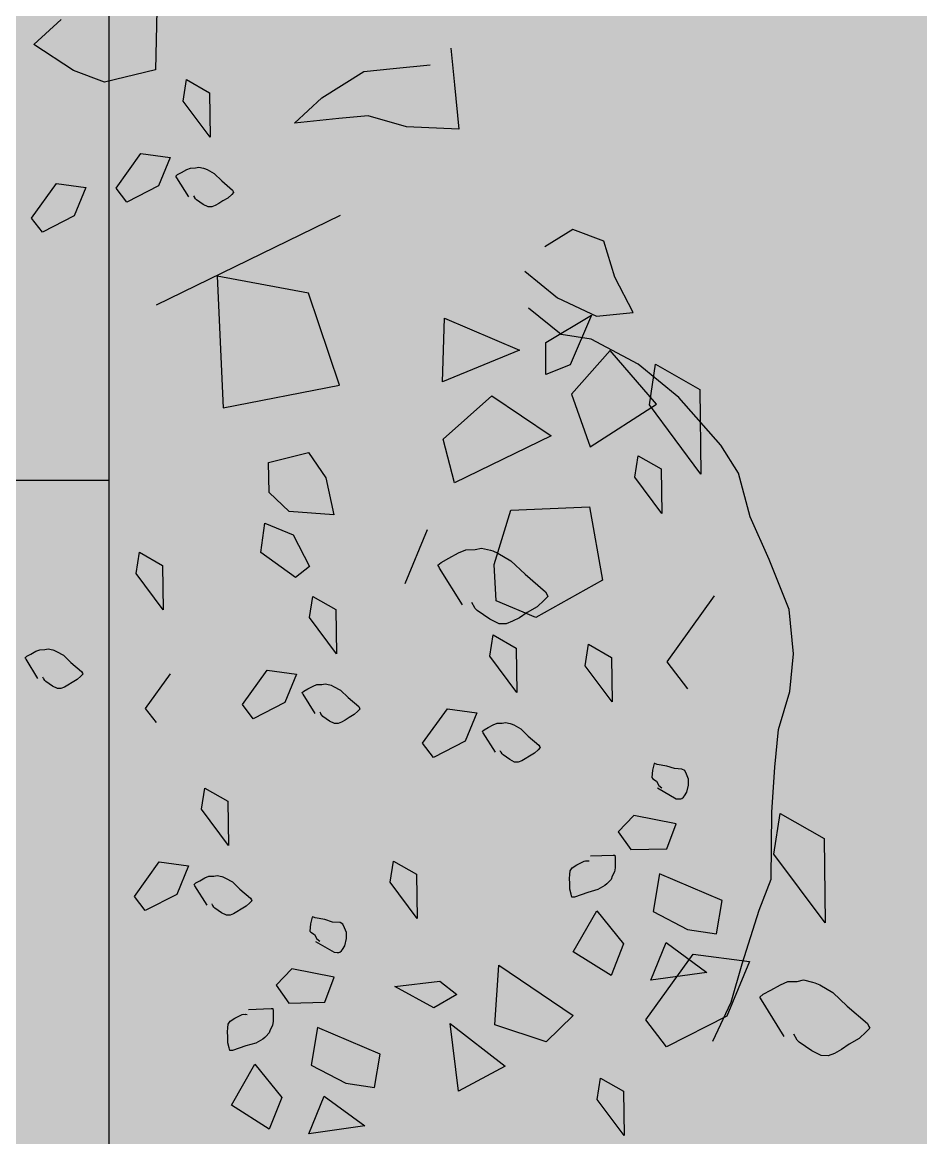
# Model space of a CAD drawing. Header units: metres. Extents: x 71066629 to 71645179, y 84793221 to 85208804.
# Drawn here: x 71320409 to 71323074, y 85035047 to 85038357 of the extents above; entities that cross this region are included whole.
import ezdxf

# ---------------------------------------------------------------- set-up
doc = ezdxf.new("R2010")
doc.units = ezdxf.units.M
doc.header["$LTSCALE"] = 1000
for name, pattern in [('DASH', [0.35, 0.25, -0.1]), ('DASHED', [19.049999999999997, 12.7, -6.35]), ('DASHEDX2', [1.5, 1, -0.5])]:
    doc.linetypes.add(name, pattern=pattern)
for name, color, linetype in [('A_N_DIM_LEAD', 3, 'Continuous'), ('A_SITEP_PLANT', 85, 'Continuous'), ('G-FRIE-FLWL', 6, 'Continuous'), ('G-PLTG', 105, 'Continuous'), ('G-SITE-开放', 1, 'DASHEDX2'), ('G_N_GUIDES', 3, 'DASH')]:
    doc.layers.add(name, color=color, linetype=linetype)

# ---------------------------------------------------------------- blocks, each defined once
blk = doc.blocks.new('A$C237376EB')
at = {"layer": 'G-SITE-开放', "linetype": 'DASHED', "ltscale": 20}
blk.add_lwpolyline([(743.3579448104138, 607.9323969456746), (743.3579448104138, 741.1690490908804)], dxfattribs=at)
blk = doc.blocks.new('A$C1F6C256B')
at = {"layer": 'A_SITEP_PLANT'}
for p, q in [((3676.647117171495, 3840.242052779504), (3683.067508242384, 3882.760826044134)), ((3676.647117171495, 3840.242052779504), (3683.067508242384, 3882.760826044134)), ((3683.067508242384, 3882.760826044134), (3728.858480652038, 3856.531667099189)), ((3683.067508242384, 3882.760826044134), (3728.858480652038, 3856.531667099189)), ((3730.039244128624, 3768.834022047377), (3676.647117171495, 3840.242052779504)), ((3730.039244128624, 3768.834022047377), (3676.647117171495, 3840.242052779504)), ((3728.858480652038, 3856.531667099189), (3730.039244128624, 3768.834022047377)), ((3728.858480652038, 3856.531667099189), (3730.039244128624, 3768.834022047377)), ((3543.735241796763, 3668.06887661462), (3592.800571182161, 3736.655871865573)), ((3543.735241796763, 3668.06887661462), (3592.800571182161, 3736.655871865573)), ((3592.800571182161, 3736.655871865573), (3651.154329591547, 3728.662211127172)), ((3592.800571182161, 3736.655871865573), (3651.154329591547, 3728.662211127172)), ((3651.154329591547, 3728.662211127172), (3627.988911491819, 3672.350451548526)), ((3651.154329591547, 3728.662211127172), (3627.988911491819, 3672.350451548526)), ((3376.791596968193, 3608.877789523598), (3425.877094269672, 3677.260749774491)), ((3376.791596968193, 3608.877789523598), (3425.877094269672, 3677.260749774491)), ((3425.877094269672, 3677.260749774491), (3484.011046650005, 3669.451392635732)), ((3425.877094269672, 3677.260749774491), (3484.011046650005, 3669.451392635732)), ((3484.011046650005, 3669.451392635732), (3460.946235531825, 3613.146024746093)), ((3484.011046650005, 3669.451392635732), (3460.946235531825, 3613.146024746093)), ((3565.220853479754, 3640.044829871826), (3543.735241796763, 3668.06887661462)), ((3565.220853479754, 3640.044829871826), (3543.735241796763, 3668.06887661462)), ((3627.988911491819, 3672.350451548526), (3565.220853479754, 3640.044829871826)), ((3627.988911491819, 3672.350451548526), (3565.220853479754, 3640.044829871826)), ((3398.077570538211, 3580.834010950697), (3376.791596968193, 3608.877789523598)), ((3398.077570538211, 3580.834010950697), (3376.791596968193, 3608.877789523598)), ((3460.946235531825, 3613.146024746093), (3398.077570538211, 3580.834010950697)), ((3460.946235531825, 3613.146024746093), (3398.077570538211, 3580.834010950697)), ((3987.215220239072, 3613.925155365432), (3623.39899811789, 3436.520029517822)), ((3987.215220239072, 3613.925155365432), (3623.39899811789, 3436.520029517822)), ((3924.72981826932, 3460.296242654207), (3743.5882479063, 3493.583384758182)), ((3924.72981826932, 3460.296242654207), (3743.5882479063, 3493.583384758182)), ((3743.5882479063, 3493.583384758182), (3755.430126029765, 3233.538010873454)), ((3743.5882479063, 3493.583384758182), (3755.430126029765, 3233.538010873454)), ((3985.748456006754, 3277.953209433909), (3924.72981826932, 3460.296242654207)), ((3985.748456006754, 3277.953209433909), (3924.72981826932, 3460.296242654207)), ((4189.516074828164, 3284.943092494301), (4193.387062451861, 3410.56975653139)), ((4189.516074828164, 3284.943092494301), (4193.387062451861, 3410.56975653139)), ((4193.387062451861, 3410.56975653139), (4341.957863889053, 3347.556710283621)), ((4193.387062451861, 3410.56975653139), (4341.957863889053, 3347.556710283621)), ((4393.786846696167, 3362.593673286494), (4484.368612030288, 3416.464465684345)), ((4393.786846696167, 3362.593673286494), (4484.368612030288, 3416.464465684345)), ((4484.368612030288, 3416.464465684345), (4441.980624774646, 3318.190866854013)), ((4484.368612030288, 3416.464465684345), (4441.980624774646, 3318.190866854013)), ((4394.154350628436, 3299.503552627197), (4393.786846696167, 3362.593673286494)), ((4394.154350628436, 3299.503552627197), (4393.786846696167, 3362.593673286494)), ((4341.957863889053, 3347.556710283621), (4189.516074828164, 3284.943092494301)), ((4341.957863889053, 3347.556710283621), (4189.516074828164, 3284.943092494301)), ((4520.912377680594, 3346.630781984073), (4444.378758672916, 3260.153777904809)), ((4520.912377680594, 3346.630781984073), (4444.378758672916, 3260.153777904809)), ((4612.953436528507, 3240.398207042541), (4520.912377680594, 3346.630781984073)), ((4612.953436528507, 3240.398207042541), (4520.912377680594, 3346.630781984073)), ((4441.980624774646, 3318.190866854013), (4394.154350628436, 3299.503552627197)), ((4441.980624774646, 3318.190866854013), (4394.154350628436, 3299.503552627197)), ((4598.876522733772, 3239.265046804096), (4610.990370322135, 3319.470434153569)), ((4598.876522733772, 3239.265046804096), (4610.990370322135, 3319.470434153569)), ((4610.990370322135, 3319.470434153569), (4698.362813447602, 3269.910781321436)), ((4610.990370322135, 3319.470434153569), (4698.362813447602, 3269.910781321436)), ((3755.430126029765, 3233.538010873454), (3985.748456006754, 3277.953209433909)), ((3755.430126029765, 3233.538010873454), (3985.748456006754, 3277.953209433909)), ((4698.362813447602, 3269.910781321436), (4700.460344181745, 3102.466999175144)), ((4698.362813447602, 3269.910781321436), (4700.460344181745, 3102.466999175144)), ((4190.627837244596, 3171.339414262038), (4286.856105918356, 3257.130825091154)), ((4190.627837244596, 3171.339414262038), (4286.856105918356, 3257.130825091154)), ((4286.856105918356, 3257.130825091154), (4404.253132207494, 3177.886287040543)), ((4286.856105918356, 3257.130825091154), (4404.253132207494, 3177.886287040543)), ((4444.378758672916, 3260.153777904809), (4481.363748030213, 3156.170065337152)), ((4444.378758672916, 3260.153777904809), (4481.363748030213, 3156.170065337152)), ((4481.363748030213, 3156.170065337152), (4612.953436528507, 3240.398207042541)), ((4481.363748030213, 3156.170065337152), (4612.953436528507, 3240.398207042541)), ((4700.460344181745, 3102.466999175144), (4598.876522733772, 3239.265046804096)), ((4700.460344181745, 3102.466999175144), (4598.876522733772, 3239.265046804096)), ((4404.253132207494, 3177.886287040543), (4213.148129829148, 3084.742117496004)), ((4404.253132207494, 3177.886287040543), (4213.148129829148, 3084.742117496004)), ((4213.148129829148, 3084.742117496004), (4190.627837244596, 3171.339414262038)), ((4213.148129829148, 3084.742117496004), (4190.627837244596, 3171.339414262038)), ((3845.565700256673, 3125.092336851987), (3924.347263596545, 3144.818029069837)), ((3845.565700256673, 3125.092336851987), (3924.347263596545, 3144.818029069837)), ((3924.347263596545, 3144.818029069837), (3959.050420191139, 3094.630894923263)), ((3924.347263596545, 3144.818029069837), (3959.050420191139, 3094.630894923263)), ((4569.670935909089, 3095.900002295792), (4576.211404403148, 3138.228167540045)), ((4569.670935909089, 3095.900002295792), (4576.211404403148, 3138.228167540045)), ((4576.211404403148, 3138.228167540045), (4621.861599512049, 3112.390047460766)), ((4576.211404403148, 3138.228167540045), (4621.861599512049, 3112.390047460766)), ((3846.579396823014, 3065.707108082454), (3845.565700256673, 3125.092336851987)), ((3846.579396823014, 3065.707108082454), (3845.565700256673, 3125.092336851987)), ((4621.861599512049, 3112.390047460766), (4623.082533307897, 3024.29497190789)), ((4621.861599512049, 3112.390047460766), (4623.082533307897, 3024.29497190789)), ((3959.050420191139, 3094.630894923263), (3974.454607019259, 3021.691861616652)), ((3959.050420191139, 3094.630894923263), (3974.454607019259, 3021.691861616652)), ((4623.082533307897, 3024.29497190789), (4569.670935909089, 3095.900002295792)), ((4623.082533307897, 3024.29497190789), (4569.670935909089, 3095.900002295792)), ((3886.186027682154, 3028.345028823678), (3846.579396823014, 3065.707108082454)), ((3886.186027682154, 3028.345028823678), (3846.579396823014, 3065.707108082454)), ((3974.454607019259, 3021.691861616652), (3886.186027682154, 3028.345028823678)), ((3974.454607019259, 3021.691861616652), (3886.186027682154, 3028.345028823678)), ((4291.501143241185, 2923.535918076523), (4324.3830420085, 3030.986659166462)), ((4291.501143241185, 2923.535918076523), (4324.3830420085, 3030.986659166462)), ((4324.3830420085, 3030.986659166462), (4479.92587372911, 3037.660979551729)), ((4324.3830420085, 3030.986659166462), (4479.92587372911, 3037.660979551729)), ((4479.92587372911, 3037.660979551729), (4505.905463575036, 2892.524051345245)), ((4479.92587372911, 3037.660979551729), (4505.905463575036, 2892.524051345245)), ((3830.093732727051, 2946.925571198546), (3837.893972075428, 3005.160749978211)), ((3830.093732727051, 2946.925571198546), (3837.893972075428, 3005.160749978211)), ((3837.893972075428, 3005.160749978211), (3894.326602252608, 2981.805690978916)), ((3837.893972075428, 3005.160749978211), (3894.326602252608, 2981.805690978916)), ((3894.326602252608, 2981.805690978916), (3926.612405448745, 2919.238149724028)), ((3894.326602252608, 2981.805690978916), (3926.612405448745, 2919.238149724028)), ((4159.350142413751, 2992.115682566306), (4115.225535127044, 2884.855187680747)), ((4159.350142413751, 2992.115682566306), (4115.225535127044, 2884.855187680747)), ((3583.690637459222, 2905.577527471469), (3590.050408522773, 2947.6853556383)), ((3583.690637459222, 2905.577527471469), (3590.050408522773, 2947.6853556383)), ((3590.050408522773, 2947.6853556383), (3635.920940547949, 2921.666537336103)), ((3590.050408522773, 2947.6853556383), (3635.920940547949, 2921.666537336103)), ((3898.678089010529, 2897.859980988695), (3830.093732727051, 2946.925571198546)), ((3898.678089010529, 2897.859980988695), (3830.093732727051, 2946.925571198546)), ((3635.920940547949, 2921.666537336103), (3637.022143603303, 2833.758552420244)), ((3635.920940547949, 2921.666537336103), (3637.022143603303, 2833.758552420244)), ((3926.612405448745, 2919.238149724028), (3898.678089010529, 2897.859980988695)), ((3926.612405448745, 2919.238149724028), (3898.678089010529, 2897.859980988695)), ((4295.686594569998, 2851.51279931271), (4291.501143241185, 2923.535918076523)), ((4295.686594569998, 2851.51279931271), (4291.501143241185, 2923.535918076523)), ((3637.022143603303, 2833.758552420244), (3583.690637459222, 2905.577527471469)), ((3637.022143603303, 2833.758552420244), (3583.690637459222, 2905.577527471469)), ((4505.905463575036, 2892.524051345245), (4374.188213990478, 2818.80496811535)), ((4505.905463575036, 2892.524051345245), (4374.188213990478, 2818.80496811535)), ((3926.576528178179, 2818.269945717912), (3933.035677109554, 2860.387597488385)), ((3926.576528178179, 2818.269945717912), (3933.035677109554, 2860.387597488385)), ((3933.035677109554, 2860.387597488385), (3978.686751936912, 2834.549564113288)), ((3933.035677109554, 2860.387597488385), (3978.686751936912, 2834.549564113288)), ((4374.188213990478, 2818.80496811535), (4295.686594569998, 2851.51279931271)), ((4374.188213990478, 2818.80496811535), (4295.686594569998, 2851.51279931271)), ((4634.137737555837, 2731.110004906368), (4727.633258193266, 2861.369960371522)), ((4634.137737555837, 2731.110004906368), (4727.633258193266, 2861.369960371522)), ((3978.686751936912, 2834.549564113288), (3979.888215022511, 2746.651487638825)), ((3978.686751936912, 2834.549564113288), (3979.888215022511, 2746.651487638825)), ((3979.888215022511, 2746.651487638825), (3926.576528178179, 2818.269945717912)), ((3979.888215022511, 2746.651487638825), (3926.576528178179, 2818.269945717912)), ((4282.958327366272, 2741.80557021196), (4289.517734662805, 2783.933132155973)), ((4282.958327366272, 2741.80557021196), (4289.517734662805, 2783.933132155973)), ((4289.517734662805, 2783.933132155973), (4335.168810349598, 2758.095099707338)), ((4289.517734662805, 2783.933132155973), (4335.168810349598, 2758.095099707338)), ((4471.650302830502, 2723.224915841827), (4478.090513738222, 2765.543171933067)), ((4471.650302830502, 2723.224915841827), (4478.090513738222, 2765.543171933067)), ((4478.090513738222, 2765.543171933067), (4523.84096801799, 2739.714961946622)), ((4478.090513738222, 2765.543171933067), (4523.84096801799, 2739.714961946622)), ((4336.350452953775, 2670.397541211976), (4282.958327366272, 2741.80557021196)), ((4336.350452953775, 2670.397541211976), (4282.958327366272, 2741.80557021196)), ((4335.168810349598, 2758.095099707338), (4336.350452953775, 2670.397541211976)), ((4335.168810349598, 2758.095099707338), (4336.350452953775, 2670.397541211976)), ((4523.84096801799, 2739.714961946622), (4524.942171422474, 2651.806975446292)), ((4523.84096801799, 2739.714961946622), (4524.942171422474, 2651.806975446292)), ((3793.663773460954, 2646.096683077049), (3842.849179168465, 2714.493069434888)), ((3793.663773460954, 2646.096683077049), (3842.849179168465, 2714.493069434888)), ((3842.849179168465, 2714.493069434888), (3900.982601816359, 2706.6801084232)), ((3842.849179168465, 2714.493069434888), (3900.982601816359, 2706.6801084232)), ((4524.942171422474, 2651.806975446292), (4471.650302830502, 2723.224915841827)), ((4524.942171422474, 2651.806975446292), (4471.650302830502, 2723.224915841827)), ((4674.682449771324, 2677.693282839231), (4634.137737555837, 2731.110004906368)), ((4674.682449771324, 2677.693282839231), (4634.137737555837, 2731.110004906368)), ((3602.202776296938, 2638.79613033752), (3651.28792406898, 2707.182606387389)), ((3602.202776296938, 2638.79613033752), (3651.28792406898, 2707.182606387389)), ((3900.982601816359, 2706.6801084232), (3877.817183689738, 2650.368348052376)), ((3900.982601816359, 2706.6801084232), (3877.817183689738, 2650.368348052376)), ((3877.817183689738, 2650.368348052376), (3815.068944144878, 2617.862208839535)), ((3877.817183689738, 2650.368348052376), (3815.068944144878, 2617.862208839535)), ((3623.488749007578, 2610.752350462048), (3602.202776296938, 2638.79613033752)), ((3623.488749007578, 2610.752350462048), (3602.202776296938, 2638.79613033752)), ((3815.068944144878, 2617.862208839535), (3793.663773460954, 2646.096683077049)), ((3815.068944144878, 2617.862208839535), (3793.663773460954, 2646.096683077049)), ((4150.246089325694, 2569.652127689886), (4199.331237607985, 2638.03860416956)), ((4150.246089325694, 2569.652127689886), (4199.331237607985, 2638.03860416956)), ((4199.331237607985, 2638.03860416956), (4257.464659235324, 2630.225643090671)), ((4199.331237607985, 2638.03860416956), (4257.464659235324, 2630.225643090671)), ((4257.464659235324, 2630.225643090671), (4234.399500145344, 2573.923791939975)), ((4257.464659235324, 2630.225643090671), (4234.399500145344, 2573.923791939975)), ((4171.532063620864, 2541.608348740993), (4150.246089325694, 2569.652127689886)), ((4171.532063620864, 2541.608348740993), (4150.246089325694, 2569.652127689886)), ((4234.399500145344, 2573.923791939975), (4171.532063620864, 2541.608348740993)), ((4234.399500145344, 2573.923791939975), (4171.532063620864, 2541.608348740993)), ((3712.863073698362, 2439.015775473963), (3719.223190773221, 2481.120086028968)), ((3712.863073698362, 2439.015775473963), (3719.223190773221, 2481.120086028968)), ((3719.223190773221, 2481.120086028968), (3764.974526060513, 2455.291962881253)), ((3719.223190773221, 2481.120086028968), (3764.974526060513, 2455.291962881253)), ((3764.974526060513, 2455.291962881253), (3766.175639831461, 2367.397404662945)), ((3764.974526060513, 2455.291962881253), (3766.175639831461, 2367.397404662945)), ((3766.175639831461, 2367.397404662945), (3712.863073698362, 2439.015775473963)), ((3766.175639831461, 2367.397404662945), (3712.863073698362, 2439.015775473963)), ((4844.919258005335, 2350.575996238884), (4857.033767161774, 2430.77468352663)), ((4844.919258005335, 2350.575996238884), (4857.033767161774, 2430.77468352663)), ((4857.033767161774, 2430.77468352663), (4944.179167588765, 2381.57825766466)), ((4857.033767161774, 2430.77468352663), (4944.179167588765, 2381.57825766466)), ((4568.120532973378, 2426.832372546575), (4536.908499377023, 2394.608571348712)), ((4568.120532973378, 2426.832372546575), (4536.908499377023, 2394.608571348712)), ((4651.669645895076, 2410.604853844823), (4568.120532973378, 2426.832372546575)), ((4651.669645895076, 2410.604853844823), (4568.120532973378, 2426.832372546575)), ((4633.500279666565, 2361.060114036227), (4651.669645895076, 2410.604853844823)), ((4633.500279666565, 2361.060114036227), (4651.669645895076, 2410.604853844823)), ((4536.908499377023, 2394.608571348712), (4562.052278758609, 2359.259096944676)), ((4536.908499377023, 2394.608571348712), (4562.052278758609, 2359.259096944676)), ((4944.179167588765, 2381.57825766466), (4946.467003664002, 2214.160051512881)), ((4944.179167588765, 2381.57825766466), (4946.467003664002, 2214.160051512881)), ((4562.052278758609, 2359.259096944676), (4633.500279666565, 2361.060114036227)), ((4562.052278758609, 2359.259096944676), (4633.500279666565, 2361.060114036227)), ((4946.467003664002, 2214.160051512881), (4844.919258005335, 2350.575996238884)), ((4946.467003664002, 2214.160051512881), (4844.919258005335, 2350.575996238884)), ((3579.971018241078, 2266.642081987928), (3629.055633890443, 2335.024954232067)), ((3579.971018241078, 2266.642081987928), (3629.055633890443, 2335.024954232067)), ((3629.055633890443, 2335.024954232067), (3687.390105391329, 2327.23541655406)), ((3629.055633890443, 2335.024954232067), (3687.390105391329, 2327.23541655406)), ((3687.390105391329, 2327.23541655406), (3664.144247313089, 2270.713230353577)), ((3687.390105391329, 2327.23541655406), (3664.144247313089, 2270.713230353577)), ((4085.976650721801, 2294.599466765154), (4092.536937333935, 2336.727113170841)), ((4085.976650721801, 2294.599466765154), (4092.536937333935, 2336.727113170841)), ((4092.536937333935, 2336.727113170841), (4138.188012510422, 2310.889081084839)), ((4092.536937333935, 2336.727113170841), (4138.188012510422, 2310.889081084839)), ((4138.188012510422, 2310.889081084839), (4139.308688881051, 2222.784094646806)), ((4138.188012510422, 2310.889081084839), (4139.308688881051, 2222.784094646806)), ((4618.978454797005, 2311.46738787659), (4606.429738196661, 2236.781450746319)), ((4618.978454797005, 2311.46738787659), (4606.429738196661, 2236.781450746319)), ((4742.796023677976, 2258.351710739604), (4618.978454797005, 2311.46738787659)), ((4742.796023677976, 2258.351710739604), (4618.978454797005, 2311.46738787659)), ((4139.308688881051, 2222.784094646806), (4085.976650721801, 2294.599466765154)), ((4139.308688881051, 2222.784094646806), (4085.976650721801, 2294.599466765154)), ((3601.456629870343, 2238.618035513559), (3579.971018241078, 2266.642081987928)), ((3601.456629870343, 2238.618035513559), (3579.971018241078, 2266.642081987928)), ((3664.144247313089, 2270.713230353577), (3601.456629870343, 2238.618035513559)), ((3664.144247313089, 2270.713230353577), (3601.456629870343, 2238.618035513559)), ((4731.4000825244, 2192.479091475922), (4742.796023677976, 2258.351710739604)), ((4731.4000825244, 2192.479091475922), (4742.796023677976, 2258.351710739604)), ((4448.178371497779, 2157.203693210875), (4494.79515256593, 2238.290476512455)), ((4448.178371497779, 2157.203693210875), (4494.79515256593, 2238.290476512455)), ((4494.79515256593, 2238.290476512455), (4547.792696337565, 2172.914184480789)), ((4494.79515256593, 2238.290476512455), (4547.792696337565, 2172.914184480789)), ((4606.429738196661, 2236.781450746319), (4674.389079463144, 2201.209344281058)), ((4606.429738196661, 2236.781450746319), (4674.389079463144, 2201.209344281058)), ((4674.389079463144, 2201.209344281058), (4731.4000825244, 2192.479091475922)), ((4674.389079463144, 2201.209344281058), (4731.4000825244, 2192.479091475922)), ((4547.792696337565, 2172.914184480789), (4523.057203333883, 2109.971547978785)), ((4547.792696337565, 2172.914184480789), (4523.057203333883, 2109.971547978785)), ((4547.792696337565, 2172.914184480789), (4547.792696337565, 2172.914184480789)), ((4547.792696337565, 2172.914184480789), (4547.792696337565, 2172.914184480789)), ((4601.445329429233, 2100.928024877154), (4631.824232242245, 2175.355068985635)), ((4601.445329429233, 2100.928024877154), (4631.824232242245, 2175.355068985635)), ((4631.824232242245, 2175.355068985635), (4712.539179689018, 2116.156882203708)), ((4631.824232242245, 2175.355068985635), (4712.539179689018, 2116.156882203708)), ((4523.057203333883, 2109.971547978785), (4448.178371497779, 2157.203693210875)), ((4523.057203333883, 2109.971547978785), (4448.178371497779, 2157.203693210875)), ((4591.791533020383, 2022.245151290117), (4685.286040760984, 2152.498240992573)), ((4591.791533020383, 2022.245151290117), (4685.286040760984, 2152.498240992573)), ((4685.286040760984, 2152.498240992573), (4796.399317982781, 2137.661026990536)), ((4685.286040760984, 2152.498240992573), (4796.399317982781, 2137.661026990536)), ((3891.677578160248, 2123.239483353973), (3860.484135340783, 2090.81859617203)), ((3891.677578160248, 2123.239483353973), (3860.484135340783, 2090.81859617203)), ((3975.225464251067, 2107.015396217496), (3891.677578160248, 2123.239483353973)), ((3975.225464251067, 2107.015396217496), (3891.677578160248, 2123.239483353973)), ((4292.899255647382, 2012.764947451156), (4301.088541086996, 2130.524002682476)), ((4292.899255647382, 2012.764947451156), (4301.088541086996, 2130.524002682476)), ((4301.088541086996, 2130.524002682476), (4447.874486946501, 2031.318616617413)), ((4301.088541086996, 2130.524002682476), (4447.874486946501, 2031.318616617413)), ((4796.399317982781, 2137.661026990536), (4752.121492886392, 2029.999718325504)), ((4796.399317982781, 2137.661026990536), (4752.121492886392, 2029.999718325504)), ((3957.056977203873, 2057.470742817794), (3975.225464251067, 2107.015396217496)), ((3957.056977203873, 2057.470742817794), (3975.225464251067, 2107.015396217496)), ((4095.497590223444, 2088.755310031236), (4184.186275565997, 2099.343500321236)), ((4095.497590223444, 2088.755310031236), (4184.186275565997, 2099.343500321236)), ((4184.186275565997, 2099.343500321236), (4217.574944277818, 2072.69841578597)), ((4184.186275565997, 2099.343500321236), (4217.574944277818, 2072.69841578597)), ((4712.539179689018, 2116.156882203708), (4601.445329429233, 2100.928024877154)), ((4712.539179689018, 2116.156882203708), (4601.445329429233, 2100.928024877154)), ((3860.484135340783, 2090.81859617203), (3885.628795380821, 2055.469208243973)), ((3860.484135340783, 2090.81859617203), (3885.628795380821, 2055.469208243973)), ((4172.264415625541, 2045.961777028046), (4095.497590223444, 2088.755310031236)), ((4172.264415625541, 2045.961777028046), (4095.497590223444, 2088.755310031236)), ((3885.628795380821, 2055.469208243973), (3957.056977203873, 2057.470742817794)), ((3885.628795380821, 2055.469208243973), (3957.056977203873, 2057.470742817794)), ((4217.574944277818, 2072.69841578597), (4172.264415625541, 2045.961777028046)), ((4217.574944277818, 2072.69841578597), (4172.264415625541, 2045.961777028046)), ((4447.874486946501, 2031.318616617413), (4394.760430602823, 1979.129883509944)), ((4447.874486946501, 2031.318616617413), (4394.760430602823, 1979.129883509944)), ((4204.565052566643, 2014.960702042008), (4313.321160150226, 1931.018604907848)), ((4221.021060855012, 1881.226425189088), (4204.565052566643, 2014.960702042008)), ((4204.565052566643, 2014.960702042008), (4313.321160150226, 1931.018604907848)), ((4221.021060855012, 1881.226425189088), (4204.565052566643, 2014.960702042008)), ((4394.760430602823, 1979.129883509944), (4292.899255647382, 2012.764947451156)), ((4394.760430602823, 1979.129883509944), (4292.899255647382, 2012.764947451156)), ((4632.716506522847, 1968.866014581901), (4591.791533020383, 2022.245151290117)), ((4632.716506522847, 1968.866014581901), (4591.791533020383, 2022.245151290117)), ((4752.121492886392, 2029.999718325504), (4632.716506522847, 1968.866014581901)), ((4752.121492886392, 2029.999718325504), (4632.716506522847, 1968.866014581901)), ((3942.554091029335, 2007.677412767109), (3930.026074575144, 1932.791044939309)), ((3942.554091029335, 2007.677412767109), (3930.026074575144, 1932.791044939309)), ((4066.371660796518, 1954.56173442147), (3942.554091029335, 2007.677412767109)), ((4066.371660796518, 1954.56173442147), (3942.554091029335, 2007.677412767109)), ((4054.955901336915, 1888.889633123501), (4066.371660796518, 1954.56173442147)), ((4054.955901336915, 1888.889633123501), (4066.371660796518, 1954.56173442147)), ((3771.835676204588, 1853.620712459553), (3818.451228723047, 1934.710927393753)), ((3771.835676204588, 1853.620712459553), (3818.451228723047, 1934.710927393753)), ((3818.451228723047, 1934.710927393753), (3871.369213040336, 1869.124295135524)), ((3818.451228723047, 1934.710927393753), (3871.369213040336, 1869.124295135524)), ((3930.026074575144, 1932.791044939309), (3997.965594662004, 1897.419456023519)), ((3930.026074575144, 1932.791044939309), (3997.965594662004, 1897.419456023519)), ((4313.321160150226, 1931.018604907848), (4221.021060855012, 1881.226425189088)), ((4313.321160150226, 1931.018604907848), (4221.021060855012, 1881.226425189088)), ((4495.286682409002, 1864.830569320155), (4501.726892591629, 1907.148824914592)), ((4495.286682409002, 1864.830569320155), (4501.726892591629, 1907.148824914592)), ((4501.726892591629, 1907.148824914592), (4547.478226965817, 1881.320700464188)), ((4501.726892591629, 1907.148824914592), (4547.478226965817, 1881.320700464188)), ((3997.965594662004, 1897.419456023519), (4054.955901336915, 1888.889633123501)), ((3997.965594662004, 1897.419456023519), (4054.955901336915, 1888.889633123501)), ((4547.478226965817, 1881.320700464188), (4548.679689165205, 1793.422625144449)), ((4547.478226965817, 1881.320700464188), (4548.679689165205, 1793.422625144449)), ((3871.369213040336, 1869.124295135524), (3846.633720546903, 1806.181660218019)), ((3871.369213040336, 1869.124295135524), (3846.633720546903, 1806.181660218019)), ((3871.369213040336, 1869.124295135524), (3871.369213040336, 1869.124295135524)), ((3871.369213040336, 1869.124295135524), (3871.369213040336, 1869.124295135524)), ((3925.02096633293, 1797.138048908179), (3955.40109581576, 1871.561661531916)), ((3925.02096633293, 1797.138048908179), (3955.40109581576, 1871.561661531916)), ((3955.40109581576, 1871.561661531916), (4036.095877870859, 1812.567510918219)), ((3955.40109581576, 1871.561661531916), (4036.095877870859, 1812.567510918219)), ((4548.679689165205, 1793.422625144449), (4495.286682409002, 1864.830569320155)), ((4548.679689165205, 1793.422625144449), (4495.286682409002, 1864.830569320155)), ((3846.633720546903, 1806.181660218019), (3771.835676204588, 1853.620712459553)), ((3846.633720546903, 1806.181660218019), (3771.835676204588, 1853.620712459553)), ((4036.095877870859, 1812.567510918219), (3925.02096633293, 1797.138048908179)), ((4036.095877870859, 1812.567510918219), (3925.02096633293, 1797.138048908179))]:
    blk.add_line(p, q, dxfattribs=at)
for points in [[(3460.002922233602, 4048.138985823287), (3563.438180313388, 4043.592307341867), (3624.621729446342, 4020.301870511816), (3621.619638509932, 3902.245608329831), (3520.970325265837, 3877.527412246389), (3459.872492746508, 3901.028797445033), (3381.170067557367, 3952.129696647288), (3435.164379937575, 4001.576093070326)], [(3460.002922233602, 4048.138985823287), (3563.438180313388, 4043.592307341867), (3624.621729446342, 4020.301870511816), (3621.619638509932, 3902.245608329831), (3520.970325265837, 3877.527412246389), (3459.872492746508, 3901.028797445033), (3381.170067557367, 3952.129696647288), (3435.164379937575, 4001.576093070326)], [(4205.96614930383, 3945.231723447098), (4213.155386128638, 3872.494890274655), (4221.810182084795, 3784.930317861523), (4118.26938842953, 3789.466565301031), (4042.556943440228, 3811.32275646049), (3984.252091471048, 3805.559962431318), (3896.889795375872, 3796.925159302657), (3950.857426837436, 3846.56961884987), (4033.902147556306, 3898.887328882702), (4092.214035240526, 3904.65081831193), (4165.047609308444, 3911.849616895081)], [(4205.96614930383, 3945.231723447098), (4213.155386128638, 3872.494890274655), (4221.810182084795, 3784.930317861523), (4118.26938842953, 3789.466565301031), (4042.556943440228, 3811.32275646049), (3984.252091471048, 3805.559962431318), (3896.889795375872, 3796.925159302657), (3950.857426837436, 3846.56961884987), (4033.902147556306, 3898.887328882702), (4092.214035240526, 3904.65081831193), (4165.047609308444, 3911.849616895081)], [(3687.469857266639, 3650.912945148652), (3663.710101688106, 3688.630007404165), (3662.831147051475, 3690.361867446627), (3662.071043087926, 3691.90655030738), (3665.521558787616, 3694.876236399694), (3673.39969666506, 3699.097001781513), (3683.563719346014, 3704.7550077177), (3691.160963223549, 3707.72959952656), (3701.038740452787, 3708.098480251211), (3707.371626476059, 3709.53432184874), (3716.665873966937, 3707.621839285014), (3718.968901934976, 3706.837086531916), (3724.33587831544, 3704.738912801899), (3737.871008245857, 3696.76635150917), (3752.74146042805, 3682.453633123136), (3773.857311562519, 3664.307276282198), (3775.456732238934, 3661.431768257375), (3776.336034391017, 3659.696390465455), (3772.504897805513, 3655.474226055318), (3765.203774145514, 3648.479375444062), (3754.939492729376, 3642.811460026569), (3746.778885807435, 3637.351469656074), (3739.762211454392, 3633.624355451204), (3733.046945455077, 3630.935861598089), (3725.754317506333, 3631.024970840576), (3716.062526993919, 3635.935305927502), (3702.929943661322, 3644.956484120892), (3700.908505084517, 3646.980374768551), (3699.068581426342, 3650.240616611933), (3698.708348262357, 3650.812440553389), (3697.47004025965, 3653.116211488465)], [(3687.469857266639, 3650.912945148652), (3663.710101688106, 3688.630007404165), (3662.831147051475, 3690.361867446627), (3662.071043087926, 3691.90655030738), (3665.521558787616, 3694.876236399694), (3673.39969666506, 3699.097001781513), (3683.563719346014, 3704.7550077177), (3691.160963223549, 3707.72959952656), (3701.038740452787, 3708.098480251211), (3707.371626476059, 3709.53432184874), (3716.665873966937, 3707.621839285014), (3718.968901934976, 3706.837086531916), (3724.33587831544, 3704.738912801899), (3737.871008245857, 3696.76635150917), (3752.74146042805, 3682.453633123136), (3773.857311562519, 3664.307276282198), (3775.456732238934, 3661.431768257375), (3776.336034391017, 3659.696390465455), (3772.504897805513, 3655.474226055318), (3765.203774145514, 3648.479375444062), (3754.939492729376, 3642.811460026569), (3746.778885807435, 3637.351469656074), (3739.762211454392, 3633.624355451204), (3733.046945455077, 3630.935861598089), (3725.754317506333, 3631.024970840576), (3716.062526993919, 3635.935305927502), (3702.929943661322, 3644.956484120892), (3700.908505084517, 3646.980374768551), (3699.068581426342, 3650.240616611933), (3698.708348262357, 3650.812440553389), (3697.47004025965, 3653.116211488465)], [(4352.596285146312, 3503.662493430166), (4416.671314617968, 3451.117612987408), (4493.822464062192, 3414.633504666738), (4566.656038130284, 3421.83230324107), (4530.310857391334, 3491.687391689804), (4508.580115364632, 3563.18943313355), (4447.396566231794, 3586.479869972333), (4391.956339924538, 3551.662454266509)], [(4352.596285146312, 3503.662493430166), (4416.671314617968, 3451.117612987408), (4493.822464062192, 3414.633504666738), (4566.656038130284, 3421.83230324107), (4530.310857391334, 3491.687391689804), (4508.580115364632, 3563.18943313355), (4447.396566231794, 3586.479869972333), (4391.956339924538, 3551.662454266509)], [(4723.88659025688, 1980.566087893822), (4760.374809828878, 2057.621733800508), (4782.321871713852, 2133.439070229302), (4815.918610946392, 2239.749159883621), (4839.311413072923, 2300.93927446974), (4840.973299270787, 2433.633189518412), (4846.86000866082, 2522.432553750114), (4854.179674900603, 2596.805908875133), (4876.14638198982, 2672.424486834149), (4883.564721919829, 2746.805818717811), (4874.929571023968, 2834.171632588841), (4835.692910018377, 2933.281164731307), (4797.882170291967, 3017.963992510981), (4774.725506986142, 3103.892738380179), (4739.806247454719, 3159.32112246615), (4656.786420791526, 3254.10316971544), (4576.736755294027, 3319.841026393289), (4483.532462754695, 3369.306098907138), (4423.88037033251, 3378.180262335693), (4359.805167030893, 3430.726901716116)], [(4723.88659025688, 1980.566087893822), (4760.374809828878, 2057.621733800508), (4782.321871713852, 2133.439070229302), (4815.918610946392, 2239.749159883621), (4839.311413072923, 2300.93927446974), (4840.973299270787, 2433.633189518412), (4846.86000866082, 2522.432553750114), (4854.179674900603, 2596.805908875133), (4876.14638198982, 2672.424486834149), (4883.564721919829, 2746.805818717811), (4874.929571023968, 2834.171632588841), (4835.692910018377, 2933.281164731307), (4797.882170291967, 3017.963992510981), (4774.725506986142, 3103.892738380179), (4739.806247454719, 3159.32112246615), (4656.786420791526, 3254.10316971544), (4576.736755294027, 3319.841026393289), (4483.532462754695, 3369.306098907138), (4423.88037033251, 3378.180262335693), (4359.805167030893, 3430.726901716116)], [(4228.751295696129, 2843.658777175122), (4183.650174280803, 2915.895078633039), (4181.973637749034, 2919.200394698186), (4180.145557751472, 2922.105062963674), (4186.945012734388, 2927.398379271967), (4201.722270388855, 2935.800995400292), (4221.273282599752, 2946.597024743504), (4235.553254230239, 2952.244038765232), (4254.368068020791, 2952.946668588295), (4266.623352127674, 2955.700645754027), (4284.171787006373, 2951.656843106845), (4288.902694624325, 2950.581764436269), (4298.819069317484, 2945.783616420289), (4324.562519040948, 2930.979723454337), (4352.849439348385, 2904.099340857181), (4393.070108216896, 2869.53485151651), (4396.193799658912, 2863.29398297469), (4397.830910661491, 2860.370439453516), (4390.49408183049, 2852.709994165111), (4376.587179782335, 2839.386468989367), (4357.036167570856, 2828.590439646272), (4341.683123371564, 2818.209333247826), (4328.127060271451, 2811.091192713881), (4315.336077586341, 2805.970252088068), (4301.827295665571, 2806.177734466037), (4283.022554573545, 2815.111065237958), (4258.161328722432, 2832.69507494141), (4254.1216757652, 2836.531395345635), (4250.881853841536, 2841.996213295235), (4250.121870032861, 2843.849443470623), (4247.570543655136, 2848.218537790934)], [(4228.751295696129, 2843.658777175122), (4183.650174280803, 2915.895078633039), (4181.973637749034, 2919.200394698186), (4180.145557751472, 2922.105062963674), (4186.945012734388, 2927.398379271967), (4201.722270388855, 2935.800995400292), (4221.273282599752, 2946.597024743504), (4235.553254230239, 2952.244038765232), (4254.368068020791, 2952.946668588295), (4266.623352127674, 2955.700645754027), (4284.171787006373, 2951.656843106845), (4288.902694624325, 2950.581764436269), (4298.819069317484, 2945.783616420289), (4324.562519040948, 2930.979723454337), (4352.849439348385, 2904.099340857181), (4393.070108216896, 2869.53485151651), (4396.193799658912, 2863.29398297469), (4397.830910661491, 2860.370439453516), (4390.49408183049, 2852.709994165111), (4376.587179782335, 2839.386468989367), (4357.036167570856, 2828.590439646272), (4341.683123371564, 2818.209333247826), (4328.127060271451, 2811.091192713881), (4315.336077586341, 2805.970252088068), (4301.827295665571, 2806.177734466037), (4283.022554573545, 2815.111065237958), (4258.161328722432, 2832.69507494141), (4254.1216757652, 2836.531395345635), (4250.881853841536, 2841.996213295235), (4250.121870032861, 2843.849443470623), (4247.570543655136, 2848.218537790934)], [(3389.374893132947, 2697.884236854501), (3365.696804352163, 2735.808295245079), (3364.816622763116, 2737.54358604108), (3363.856880694046, 2739.068537016341), (3367.426594510093, 2741.847528087645), (3375.184654834098, 2746.258901494788), (3385.44893625041, 2751.926816903084), (3392.945921320585, 2754.891499230668), (3402.823698549648, 2755.260379883228), (3409.257722817362, 2756.706217957952), (3418.470651025768, 2754.583221509937), (3420.954377574381, 2754.018805198226), (3426.160474336823, 2751.499777475052), (3439.675785376283, 2743.727733671083), (3454.526418525086, 2729.615532827506), (3475.642269803968, 2711.469175923761), (3477.282207697223, 2708.192719998188), (3478.14169095899, 2706.657859541854), (3474.289855902549, 2702.636125831399), (3466.988732242491, 2695.641275148402), (3456.724450826354, 2689.973359731172), (3448.664102639596, 2684.523278904497), (3441.547169551486, 2680.786255083338), (3434.831903552055, 2678.09776130243), (3427.739793145797, 2678.206689497805), (3417.86730405275, 2682.896688224282), (3404.815160493541, 2692.128293297458), (3402.694342691277, 2694.142361468694), (3400.993436182966, 2697.011390900996), (3400.594444604125, 2697.984336806636), (3399.254998356628, 2700.278111192805)], [(3389.374893132947, 2697.884236854501), (3365.696804352163, 2735.808295245079), (3364.816622763116, 2737.54358604108), (3363.856880694046, 2739.068537016341), (3367.426594510093, 2741.847528087645), (3375.184654834098, 2746.258901494788), (3385.44893625041, 2751.926816903084), (3392.945921320585, 2754.891499230668), (3402.823698549648, 2755.260379883228), (3409.257722817362, 2756.706217957952), (3418.470651025768, 2754.583221509937), (3420.954377574381, 2754.018805198226), (3426.160474336823, 2751.499777475052), (3439.675785376283, 2743.727733671083), (3454.526418525086, 2729.615532827506), (3475.642269803968, 2711.469175923761), (3477.282207697223, 2708.192719998188), (3478.14169095899, 2706.657859541854), (3474.289855902549, 2702.636125831399), (3466.988732242491, 2695.641275148402), (3456.724450826354, 2689.973359731172), (3448.664102639596, 2684.523278904497), (3441.547169551486, 2680.786255083338), (3434.831903552055, 2678.09776130243), (3427.739793145797, 2678.206689497805), (3417.86730405275, 2682.896688224282), (3404.815160493541, 2692.128293297458), (3402.694342691277, 2694.142361468694), (3400.993436182966, 2697.011390900996), (3400.594444604125, 2697.984336806636), (3399.254998356628, 2700.278111192805)], [(3937.418207237264, 2628.740234098601), (3913.740118528658, 2666.664292353933), (3912.85993686755, 2668.399583285064), (3911.900194798364, 2669.924534116261), (3915.469908758241, 2672.70352520558), (3923.227968938416, 2677.114898666565), (3933.492250426905, 2682.782814084174), (3940.989235424844, 2685.74749640291), (3950.867012797913, 2686.116377073137), (3957.301036921679, 2687.562215129845), (3966.513965202321, 2685.439218762855), (3968.997691678698, 2684.874802442326), (3974.203788441257, 2682.355774719036), (3987.719099480717, 2674.583730914834), (4002.56973262952, 2660.471529999282), (4023.685583908402, 2642.325173167396), (4025.325521873718, 2639.048717107275), (4026.185005063541, 2637.513856785983), (4022.333170006983, 2633.492123003409), (4015.032046346809, 2626.497272248322), (4004.767764930672, 2620.829356830975), (3996.70741674403, 2615.3792760043), (3989.590483655804, 2611.642252255581), (3982.875217800203, 2608.953758411197), (3975.783107250114, 2609.062686598074), (3965.910618157184, 2613.752685324202), (3952.858474597917, 2622.984290397377), (3950.73765679542, 2624.998358649638), (3949.036750287283, 2627.86738807289), (3948.637758780795, 2628.840333906672), (3947.298312532599, 2631.134108445753)], [(3937.418207237264, 2628.740234098601), (3913.740118528658, 2666.664292353933), (3912.85993686755, 2668.399583285064), (3911.900194798364, 2669.924534116261), (3915.469908758241, 2672.70352520558), (3923.227968938416, 2677.114898666565), (3933.492250426905, 2682.782814084174), (3940.989235424844, 2685.74749640291), (3950.867012797913, 2686.116377073137), (3957.301036921679, 2687.562215129845), (3966.513965202321, 2685.439218762855), (3968.997691678698, 2684.874802442326), (3974.203788441257, 2682.355774719036), (3987.719099480717, 2674.583730914834), (4002.56973262952, 2660.471529999282), (4023.685583908402, 2642.325173167396), (4025.325521873718, 2639.048717107275), (4026.185005063541, 2637.513856785983), (4022.333170006983, 2633.492123003409), (4015.032046346809, 2626.497272248322), (4004.767764930672, 2620.829356830975), (3996.70741674403, 2615.3792760043), (3989.590483655804, 2611.642252255581), (3982.875217800203, 2608.953758411197), (3975.783107250114, 2609.062686598074), (3965.910618157184, 2613.752685324202), (3952.858474597917, 2622.984290397377), (3950.73765679542, 2624.998358649638), (3949.036750287283, 2627.86738807289), (3948.637758780795, 2628.840333906672), (3947.298312532599, 2631.134108445753)], [(4294.000523605675, 2552.295678313123), (4270.221828502603, 2590.21334497162), (4269.241735765594, 2591.935208555428), (4268.382252431591, 2593.470069002651), (4271.851707511873, 2596.239150601992), (4279.710026571818, 2600.660433409008), (4289.975187497097, 2606.3284357503), (4297.471293057548, 2609.293031208246), (4307.349070286728, 2609.661911869655), (4313.783094554907, 2611.107749863441), (4323.096281570732, 2608.994662968326), (4325.479749311344, 2608.420337103715), (4330.766285847116, 2606.111736484978), (4344.181338224211, 2598.329783137044), (4359.051790262747, 2584.017064741726), (4380.167641469278, 2565.870707900875), (4381.907838242129, 2562.604161393771), (4382.64724373474, 2561.259909079818), (4378.815227639629, 2557.03765781768), (4371.514103979455, 2550.042807062622), (4361.350081299083, 2544.384801117354), (4353.189474377316, 2538.924810890545), (4346.07254128909, 2535.187787061063), (4339.358154798625, 2532.499380140566), (4332.164906148275, 2532.598312003305), (4322.392675790412, 2537.298220129771), (4309.340532231203, 2546.529825274571), (4307.219714428822, 2548.543893455237), (4305.579428803409, 2551.823867255706), (4305.119816341845, 2552.385868712154), (4303.780370021996, 2554.679643242271)], [(4294.000523605675, 2552.295678313123), (4270.221828502603, 2590.21334497162), (4269.241735765594, 2591.935208555428), (4268.382252431591, 2593.470069002651), (4271.851707511873, 2596.239150601992), (4279.710026571818, 2600.660433409008), (4289.975187497097, 2606.3284357503), (4297.471293057548, 2609.293031208246), (4307.349070286728, 2609.661911869655), (4313.783094554907, 2611.107749863441), (4323.096281570732, 2608.994662968326), (4325.479749311344, 2608.420337103715), (4330.766285847116, 2606.111736484978), (4344.181338224211, 2598.329783137044), (4359.051790262747, 2584.017064741726), (4380.167641469278, 2565.870707900875), (4381.907838242129, 2562.604161393771), (4382.64724373474, 2561.259909079818), (4378.815227639629, 2557.03765781768), (4371.514103979455, 2550.042807062622), (4361.350081299083, 2544.384801117354), (4353.189474377316, 2538.924810890545), (4346.07254128909, 2535.187787061063), (4339.358154798625, 2532.499380140566), (4332.164906148275, 2532.598312003305), (4322.392675790412, 2537.298220129771), (4309.340532231203, 2546.529825274571), (4307.219714428822, 2548.543893455237), (4305.579428803409, 2551.823867255706), (4305.119816341845, 2552.385868712154), (4303.780370021996, 2554.679643242271)], [(4614.945997702423, 2481.234219653823), (4651.966447603947, 2459.803977385251), (4657.336099566775, 2459.727279384854), (4660.8821548415, 2459.672815255705), (4662.626475753146, 2460.452651320753), (4666.415646564681, 2463.050856932503), (4668.181234995194, 2465.655082135898), (4672.837752560154, 2472.793495371385), (4675.779775400064, 2487.044493910508), (4676.053533532482, 2498.605599783449), (4671.836941925867, 2508.508025801741), (4668.499368055142, 2515.662664073694), (4663.153374705405, 2518.572817140026), (4648.067988984927, 2519.71398519777), (4633.00742601871, 2524.701105209039), (4614.197082731582, 2527.697789706319), (4609.752254074323, 2529.684631312586), (4608.028916049807, 2529.71677471872), (4605.007617361611, 2516.267845954077), (4603.789280277735, 2501.981186133489), (4605.470020092733, 2499.316192128172), (4612.596764846414, 2494.759759477165), (4617.676331778464, 2486.359963584983), (4622.980359209934, 2481.825851720351)], [(4614.945997702423, 2481.234219653823), (4651.966447603947, 2459.803977385251), (4657.336099566775, 2459.727279384854), (4660.8821548415, 2459.672815255705), (4662.626475753146, 2460.452651320753), (4666.415646564681, 2463.050856932503), (4668.181234995194, 2465.655082135898), (4672.837752560154, 2472.793495371385), (4675.779775400064, 2487.044493910508), (4676.053533532482, 2498.605599783449), (4671.836941925867, 2508.508025801741), (4668.499368055142, 2515.662664073694), (4663.153374705405, 2518.572817140026), (4648.067988984927, 2519.71398519777), (4633.00742601871, 2524.701105209039), (4614.197082731582, 2527.697789706319), (4609.752254074323, 2529.684631312586), (4608.028916049807, 2529.71677471872), (4605.007617361611, 2516.267845954077), (4603.789280277735, 2501.981186133489), (4605.470020092733, 2499.316192128172), (4612.596764846414, 2494.759759477165), (4617.676331778464, 2486.359963584983), (4622.980359209934, 2481.825851720351)], [(4482.156546226645, 2346.708880777675), (4526.898289956152, 2348.498917879828), (4528.620748543355, 2348.466687693465), (4530.44346572191, 2348.444366826501), (4531.29998884222, 2343.875620757754), (4531.069360553229, 2334.950970409555), (4530.695343686268, 2323.379955055338), (4529.66468894959, 2315.388612706447), (4524.965857950679, 2306.629758718802), (4523.055369140522, 2300.370189425536), (4516.656574169639, 2293.464524017676), (4514.831528924988, 2291.461851189903), (4510.298865608172, 2288.18273041246), (4496.725476879976, 2280.162982499722), (4476.944815252151, 2274.566859223153), (4450.747620539391, 2265.299386859668), (4447.201565264084, 2265.353850988933), (4445.377968504268, 2265.376084779273), (4443.821677672095, 2270.888048337453), (4441.328424161533, 2280.758330949728), (4441.502802995558, 2292.309614274506), (4440.932525399316, 2302.167485636019), (4441.142170656938, 2310.280156576162), (4442.272451909085, 2317.272516317317), (4445.90627860016, 2323.499942321156), (4455.028955512913, 2329.459975411446), (4469.522448314412, 2336.355807370768), (4472.168566137727, 2337.221223903063), (4475.714273681399, 2337.170277639962), (4476.535283088335, 2337.048949039512), (4479.260328956181, 2337.115813582554)], [(4482.156546226645, 2346.708880777675), (4526.898289956152, 2348.498917879828), (4528.620748543355, 2348.466687693465), (4530.44346572191, 2348.444366826501), (4531.29998884222, 2343.875620757754), (4531.069360553229, 2334.950970409555), (4530.695343686268, 2323.379955055338), (4529.66468894959, 2315.388612706447), (4524.965857950679, 2306.629758718802), (4523.055369140522, 2300.370189425536), (4516.656574169639, 2293.464524017676), (4514.831528924988, 2291.461851189903), (4510.298865608172, 2288.18273041246), (4496.725476879976, 2280.162982499722), (4476.944815252151, 2274.566859223153), (4450.747620539391, 2265.299386859668), (4447.201565264084, 2265.353850988933), (4445.377968504268, 2265.376084779273), (4443.821677672095, 2270.888048337453), (4441.328424161533, 2280.758330949728), (4441.502802995558, 2292.309614274506), (4440.932525399316, 2302.167485636019), (4441.142170656938, 2310.280156576162), (4442.272451909085, 2317.272516317317), (4445.90627860016, 2323.499942321156), (4455.028955512913, 2329.459975411446), (4469.522448314412, 2336.355807370768), (4472.168566137727, 2337.221223903063), (4475.714273681399, 2337.170277639962), (4476.535283088335, 2337.048949039512), (4479.260328956181, 2337.115813582554)], [(3723.704753339465, 2249.486063641467), (3699.92640596733, 2287.400212424982), (3699.047103743593, 2289.135590351885), (3698.306818669662, 2290.479755732726), (3701.75645485986, 2293.449354811484), (3709.535561171011, 2297.656779922662), (3719.699583852024, 2303.314785858762), (3727.176402372658, 2306.483503478318), (3737.17425722722, 2306.661776186433), (3743.487324288057, 2308.298135263642), (3752.82120970334, 2305.984617813141), (3755.224496478506, 2305.209774549818), (3760.491561783361, 2303.098173391656), (3774.00652502029, 2295.329647372797), (3788.876097765868, 2281.016842143639), (3809.973009375157, 2263.071089697333), (3811.612067975337, 2259.794546785153), (3812.572689409775, 2258.269682734041), (3808.720854353335, 2254.247949023091), (3801.31947195757, 2247.243188859197), (3791.155449277081, 2241.58518292263), (3782.913523216034, 2235.914678676694), (3775.916667753423, 2231.987046911236), (3769.282720964693, 2229.509066933562), (3761.970274054155, 2229.798693727673), (3752.198043768411, 2234.498601935076), (3739.04564147396, 2243.720297536056), (3737.044021931186, 2245.543670784944), (3735.324175826274, 2248.613304611674), (3734.84509234957, 2249.37230562768), (3733.685117369925, 2251.889847460698)], [(3723.704753339465, 2249.486063641467), (3699.92640596733, 2287.400212424982), (3699.047103743593, 2289.135590351885), (3698.306818669662, 2290.479755732726), (3701.75645485986, 2293.449354811484), (3709.535561171011, 2297.656779922662), (3719.699583852024, 2303.314785858762), (3727.176402372658, 2306.483503478318), (3737.17425722722, 2306.661776186433), (3743.487324288057, 2308.298135263642), (3752.82120970334, 2305.984617813141), (3755.224496478506, 2305.209774549818), (3760.491561783361, 2303.098173391656), (3774.00652502029, 2295.329647372797), (3788.876097765868, 2281.016842143639), (3809.973009375157, 2263.071089697333), (3811.612067975337, 2259.794546785153), (3812.572689409775, 2258.269682734041), (3808.720854353335, 2254.247949023091), (3801.31947195757, 2247.243188859197), (3791.155449277081, 2241.58518292263), (3782.913523216034, 2235.914678676694), (3775.916667753423, 2231.987046911236), (3769.282720964693, 2229.509066933562), (3761.970274054155, 2229.798693727673), (3752.198043768411, 2234.498601935076), (3739.04564147396, 2243.720297536056), (3737.044021931186, 2245.543670784944), (3735.324175826274, 2248.613304611674), (3734.84509234957, 2249.37230562768), (3733.685117369925, 2251.889847460698)], [(3938.521634820674, 2177.444244072162), (3975.422007024579, 2156.204609739216), (3980.911736684502, 2155.937303668296), (3984.458671396598, 2155.8829265346), (3986.202112870757, 2156.662675666739), (3989.992163191317, 2159.260968139657), (3991.757751550351, 2161.865193478036), (3996.394797884859, 2169.200606245635), (3999.356291955337, 2183.254605180555), (3999.709958154999, 2195.022533215), (3995.413806212484, 2204.714619196806), (3992.075884538179, 2211.872775271768), (3986.830149995687, 2214.792837809801), (3971.644505683973, 2215.924096476549), (3956.60322975833, 2220.707094128418), (3937.754128128058, 2224.10490058962), (3933.308072230197, 2226.095173138369), (3931.705691340147, 2225.93679539772), (3928.564662686317, 2212.674956837291), (3927.36579683295, 2198.191297475743), (3929.025838248374, 2195.72673388198), (3936.053203704476, 2191.160478754901), (3941.23302937171, 2182.770592334564), (3946.537056875357, 2178.236480479012)], [(3938.521634820674, 2177.444244072162), (3975.422007024579, 2156.204609739216), (3980.911736684502, 2155.937303668296), (3984.458671396598, 2155.8829265346), (3986.202112870757, 2156.662675666739), (3989.992163191317, 2159.260968139657), (3991.757751550351, 2161.865193478036), (3996.394797884859, 2169.200606245635), (3999.356291955337, 2183.254605180555), (3999.709958154999, 2195.022533215), (3995.413806212484, 2204.714619196806), (3992.075884538179, 2211.872775271768), (3986.830149995687, 2214.792837809801), (3971.644505683973, 2215.924096476549), (3956.60322975833, 2220.707094128418), (3937.754128128058, 2224.10490058962), (3933.308072230197, 2226.095173138369), (3931.705691340147, 2225.93679539772), (3928.564662686317, 2212.674956837291), (3927.36579683295, 2198.191297475743), (3929.025838248374, 2195.72673388198), (3936.053203704476, 2191.160478754901), (3941.23302937171, 2182.770592334564), (3946.537056875357, 2178.236480479012)], [(4865.570077167999, 1989.567018585687), (4820.277986757457, 2061.784444931138), (4818.603125351074, 2065.089926560846), (4817.193058550532, 2067.650241665804), (4823.763794206781, 2073.306620835065), (4838.581139684073, 2081.320763755648), (4857.941182755458, 2092.09791796864), (4872.182741832337, 2098.133570555801), (4891.226275021909, 2098.473137679626), (4903.251164532208, 2101.590012115281), (4921.029993935372, 2097.183312189329), (4925.607682961854, 2095.70742015494), (4935.64018820948, 2091.685322811856), (4961.382975566725, 2076.888130572887), (4989.705971152405, 2049.625644303014), (5029.890564814617, 2015.443258644024), (5033.012581130723, 2009.202224465931), (5034.842336254427, 2006.297721764859), (5027.505507495662, 1998.637276341935), (5013.407636307355, 1985.294876107946), (4994.047593092197, 1974.517721948767), (4978.348686179903, 1963.716761500575), (4965.021342479333, 1956.235558204819), (4952.385253583139, 1951.515596363315), (4938.456783195434, 1952.067266328581), (4919.84301124292, 1961.01947236585), (4894.790816252294, 1978.584606867342), (4890.978207641281, 1982.057698800549), (4887.70231036708, 1987.904620341957), (4886.789770260628, 1989.350336641917), (4884.58029419434, 1994.145654538064)], [(4865.570077167999, 1989.567018585687), (4820.277986757457, 2061.784444931138), (4818.603125351074, 2065.089926560846), (4817.193058550532, 2067.650241665804), (4823.763794206781, 2073.306620835065), (4838.581139684073, 2081.320763755648), (4857.941182755458, 2092.09791796864), (4872.182741832337, 2098.133570555801), (4891.226275021909, 2098.473137679626), (4903.251164532208, 2101.590012115281), (4921.029993935372, 2097.183312189329), (4925.607682961854, 2095.70742015494), (4935.64018820948, 2091.685322811856), (4961.382975566725, 2076.888130572887), (4989.705971152405, 2049.625644303014), (5029.890564814617, 2015.443258644024), (5033.012581130723, 2009.202224465931), (5034.842336254427, 2006.297721764859), (5027.505507495662, 1998.637276341935), (5013.407636307355, 1985.294876107946), (4994.047593092197, 1974.517721948767), (4978.348686179903, 1963.716761500575), (4965.021342479333, 1956.235558204819), (4952.385253583139, 1951.515596363315), (4938.456783195434, 1952.067266328581), (4919.84301124292, 1961.01947236585), (4894.790816252294, 1978.584606867342), (4890.978207641281, 1982.057698800549), (4887.70231036708, 1987.904620341957), (4886.789770260628, 1989.350336641917), (4884.58029419434, 1994.145654538064)], [(4865.570077167999, 1989.567018585687), (4820.277986757457, 2061.784444931138), (4818.603125351074, 2065.089926561079), (4817.193058550532, 2067.650241665804), (4823.763794206781, 2073.306620835065), (4838.581139684073, 2081.320763755648), (4857.941182755458, 2092.097917968989), (4872.182741832337, 2098.133570556296), (4891.226275021909, 2098.473137679626), (4903.251164532208, 2101.590012115281), (4921.029993935372, 2097.183312189329), (4925.607682961854, 2095.70742015494), (4935.64018820948, 2091.685322811856), (4961.382975566725, 2076.888130573381), (4989.705971152405, 2049.625644303014), (5029.890564814617, 2015.443258644024), (5033.012581130723, 2009.202224465931), (5034.842336254427, 2006.297721765092), (5027.505507495662, 1998.637276341935), (5013.407636307355, 1985.294876107946), (4994.047593092197, 1974.517721948767), (4978.348686179903, 1963.716761500575), (4965.021342479333, 1956.235558204819), (4952.385253583139, 1951.515596363315), (4938.456783195434, 1952.067266328843), (4919.84301124292, 1961.01947236585), (4894.790816252294, 1978.584606867342), (4890.978207641281, 1982.057698800549), (4887.70231036708, 1987.904620341957), (4886.789770260628, 1989.35033664215), (4884.58029419434, 1994.145654538064)], [(4865.570077167999, 1989.567018585687), (4820.277986757457, 2061.784444931138), (4818.603125351074, 2065.089926561079), (4817.193058550532, 2067.650241665804), (4823.763794206781, 2073.306620835065), (4838.581139684073, 2081.320763755648), (4857.941182755458, 2092.097917968989), (4872.182741832337, 2098.133570556296), (4891.226275021909, 2098.473137679626), (4903.251164532208, 2101.590012115281), (4921.029993935372, 2097.183312189329), (4925.607682961854, 2095.70742015494), (4935.64018820948, 2091.685322811856), (4961.382975566725, 2076.888130573381), (4989.705971152405, 2049.625644303014), (5029.890564814617, 2015.443258644024), (5033.012581130723, 2009.202224465931), (5034.842336254427, 2006.297721765092), (5027.505507495662, 1998.637276341935), (5013.407636307355, 1985.294876107946), (4994.047593092197, 1974.517721948767), (4978.348686179903, 1963.716761500575), (4965.021342479333, 1956.235558204819), (4952.385253583139, 1951.515596363315), (4938.456783195434, 1952.067266328843), (4919.84301124292, 1961.01947236585), (4894.790816252294, 1978.584606867342), (4890.978207641281, 1982.057698800549), (4887.70231036708, 1987.904620341957), (4886.789770260628, 1989.35033664215), (4884.58029419434, 1994.145654538064)], [(3805.733062853979, 2042.918991912709), (3850.473927146115, 2044.708942162921), (3852.197265098454, 2044.676798891538), (3854.019982349244, 2044.654478105513), (3854.876505397319, 2040.085732027801), (3854.626058146416, 2031.36159915902), (3854.372118976549, 2019.599975797348), (3853.360403764935, 2011.408029126265), (3848.542722236773, 2002.836352113489), (3846.631885839452, 1996.580300713395), (3840.352288984985, 1989.483940365288), (3838.387347152981, 1987.872393033817), (3833.875382163504, 1984.392841682391), (3820.382433208463, 1976.583520730463), (3800.521331807249, 1970.776970493083), (3774.304318132694, 1961.710015546472), (3770.858521592513, 1961.77438907561), (3769.054743795307, 1961.596105458273), (3767.398194370908, 1967.098159544461), (3764.904940716631, 1976.968442219775), (3765.15887988708, 1988.730065581447), (3764.489222992619, 1998.57811431351), (3764.698868321721, 2006.69078533494), (3765.829149502388, 2013.683145067014), (3769.48191571777, 2019.709966676572), (3778.585121328652, 2025.866999362013), (3793.078614201746, 2032.762831321452), (3795.744203255337, 2033.431248248933), (3799.291137968074, 2033.376871043496), (3800.19258714834, 2033.465969385841), (3802.856664545427, 2033.125407309912)], [(3805.733062853979, 2042.918991912709), (3850.473927146115, 2044.708942162921), (3852.197265098454, 2044.676798891538), (3854.019982349244, 2044.654478105513), (3854.876505397319, 2040.085732027801), (3854.626058146416, 2031.36159915902), (3854.372118976549, 2019.599975797348), (3853.360403764935, 2011.408029126265), (3848.542722236773, 2002.836352113489), (3846.631885839452, 1996.580300713395), (3840.352288984985, 1989.483940365288), (3838.387347152981, 1987.872393033817), (3833.875382163504, 1984.392841682391), (3820.382433208463, 1976.583520730463), (3800.521331807249, 1970.776970493083), (3774.304318132694, 1961.710015546472), (3770.858521592513, 1961.77438907561), (3769.054743795307, 1961.596105458273), (3767.398194370908, 1967.098159544461), (3764.904940716631, 1976.968442219775), (3765.15887988708, 1988.730065581447), (3764.489222992619, 1998.57811431351), (3764.698868321721, 2006.69078533494), (3765.829149502388, 2013.683145067014), (3769.48191571777, 2019.709966676572), (3778.585121328652, 2025.866999362013), (3793.078614201746, 2032.762831321452), (3795.744203255337, 2033.431248248933), (3799.291137968074, 2033.376871043496), (3800.19258714834, 2033.465969385841), (3802.856664545427, 2033.125407309912)]]:
    blk.add_lwpolyline(points, dxfattribs=at)
for points in [[(3543.735241577262, 3668.068879551342), (3543.735241577262, 3668.068879551342)], [(3543.735241577262, 3668.068879551342), (3543.735241577262, 3668.068879551342)], [(3376.791597027157, 3608.877793232445), (3376.791597027157, 3608.877793232445)], [(3376.791597027157, 3608.877793232445), (3376.791597027157, 3608.877793232445)], [(4634.137736842269, 2731.110007787589), (4634.137736842269, 2731.110007787589)], [(4634.137736842269, 2731.110007787589), (4634.137736842269, 2731.110007787589)], [(3602.202774778416, 2638.796132950782), (3602.202774778416, 2638.796132950782)], [(3602.202774778416, 2638.796132950782), (3602.202774778416, 2638.796132950782)], [(3793.663772514323, 2646.096685908619), (3793.663772514323, 2646.096685908619)], [(3793.663772514323, 2646.096685908619), (3793.663772514323, 2646.096685908619)], [(4150.246088882734, 2569.652130194882), (4150.246088882734, 2569.652130194882)], [(4150.246088882734, 2569.652130194882), (4150.246088882734, 2569.652130194882)], [(3579.971017087461, 2266.642085039843), (3579.971017087461, 2266.642085039843)], [(3579.971017087461, 2266.642085039843), (3579.971017087461, 2266.642085039843)], [(4591.791531730851, 2022.245154447534), (4591.791531730851, 2022.245154447534)], [(4591.791531730851, 2022.245154447534), (4591.791531730851, 2022.245154447534)]]:
    blk.add_lwpolyline(points, close=True, dxfattribs=at)

msp = doc.modelspace()

# ---------------------------------------------------------------- hatches: boundary and pattern name
at = {"layer": 'G-FRIE-FLWL'}
h = msp.add_hatch(dxfattribs=at)
h.set_pattern_fill('AR-HBONE', color=256, scale=1000, style=0)
h.set_pattern_definition([(45, (0, 0), (5.55e-14, 862.1045876226387), [1828.8, -609.6]), (135, (431.052, 431.052), (5.55e-14, 862.1045876226387), [1828.8, -609.6])])
edge = h.paths.add_edge_path()
edge.add_line((71320791.48423149, 85104859.34594029), (71320791.48423149, 85098859.352251))
edge.add_line((71320791.48423149, 85098859.352251), (71409191.48669386, 85098859.33353661))
edge.add_arc((71409191.48415345, 85086859.3325034), 12000.00103322136, 4.933266893658583e-06, 89.99998787041687, ccw=False)
edge.add_line((71421191.48518667, 85086859.33353661), (71421191.4851866, 85029459.32375132))
edge.add_line((71421191.4851866, 85029459.32375132), (71427191.48518665, 85029459.32375132))
edge.add_line((71427191.48518665, 85029459.32375132), (71427191.48518667, 85086859.32976861))
edge.add_arc((71409191.48141867, 85086859.32976861), 18000.00376799336, 359.9999999999851, 449.9999808097454)
edge.add_line((71409191.48744747, 85104859.33353661), (71320791.48423149, 85104859.34594029))
at = {"layer": 'G-PLTG'}
h = msp.add_hatch(dxfattribs=at)
h.set_pattern_fill('CROSS', color=256, scale=500, style=0)
h.set_pattern_definition([(0, (0, 0), (793.75, 793.75), [396.875, -1190.625]), (90, (198.4375, -198.4375), (-793.75, 793.75), [396.875, -1190.625])])
h.paths.add_polyline_path([(71319266.16420974, 85061914.20373057), (71338259.79781386, 85064922.49975866), (71337581.37041855, 85069205.92175344), (71314395.56959212, 85065533.65166606), (71315881.2589365, 85056153.37831788), (71294500.83823174, 85052767.05234197), (71295617.83755454, 85045714.59619378), (71312696.30574921, 85048419.55982737), (71313572.33875631, 85042888.50511622), (71296493.87056583, 85040183.54148757), (71299649.65172836, 85020258.72341262), (71318608.1060342, 85020100.38491496), (71380689.756445, 85019539.15440606), (71377332.34291835, 85040737.02916977), (71356552.9134006, 85037445.89085911), (71358430.12698108, 85025593.63077186), (71331762.56001942, 85021369.90310389), (71328477.43625359, 85042111.35825635), (71322551.2879756, 85041172.74857809)])

# ---------------------------------------------------------------- linework, layer by layer
at = {"layer": 'A_N_DIM_LEAD'}
msp.add_line((71320666.62163167, 85036996.98398018), (71309481.31604248, 85036996.98398018), dxfattribs=at)
msp.add_line((71320666.62163167, 85036996.98398018), (71309481.31604248, 85036996.98398018), dxfattribs=at)
at = {"layer": 'A_N_DIM_LEAD', "const_width": 200}
msp.add_lwpolyline([(71320766.62163167, 85036996.98398018, 1), (71320566.62163167, 85036996.98398018, 1)], format="xyb", close=True, dxfattribs=at)
msp.add_lwpolyline([(71320766.62163167, 85036996.98398018, 1), (71320566.62163167, 85036996.98398018, 1)], format="xyb", close=True, dxfattribs=at)
at = {"layer": 'G-SITE-开放', "const_width": 300}
msp.add_lwpolyline([(71320666.62163167, 85153154.9815508), (71320666.62163167, 85020083.21220979)], dxfattribs=at)

# ---------------------------------------------------------------- block references
at = {"layer": 'A_SITEP_PLANT', "xscale": 1.5, "yscale": 1.5, "zscale": 1.5}
msp.add_blockref('A$C1F6C256B', (71315371.32815295, 85032362.76345685), dxfattribs=at)
at = {"layer": 'G_N_GUIDES', "xscale": 1000, "yscale": 1000, "zscale": 1000}
msp.add_blockref('A$C237376EB', (70577308.67682125, 84412150.79480837), dxfattribs=at)

doc.saveas('drawing.dxf')
